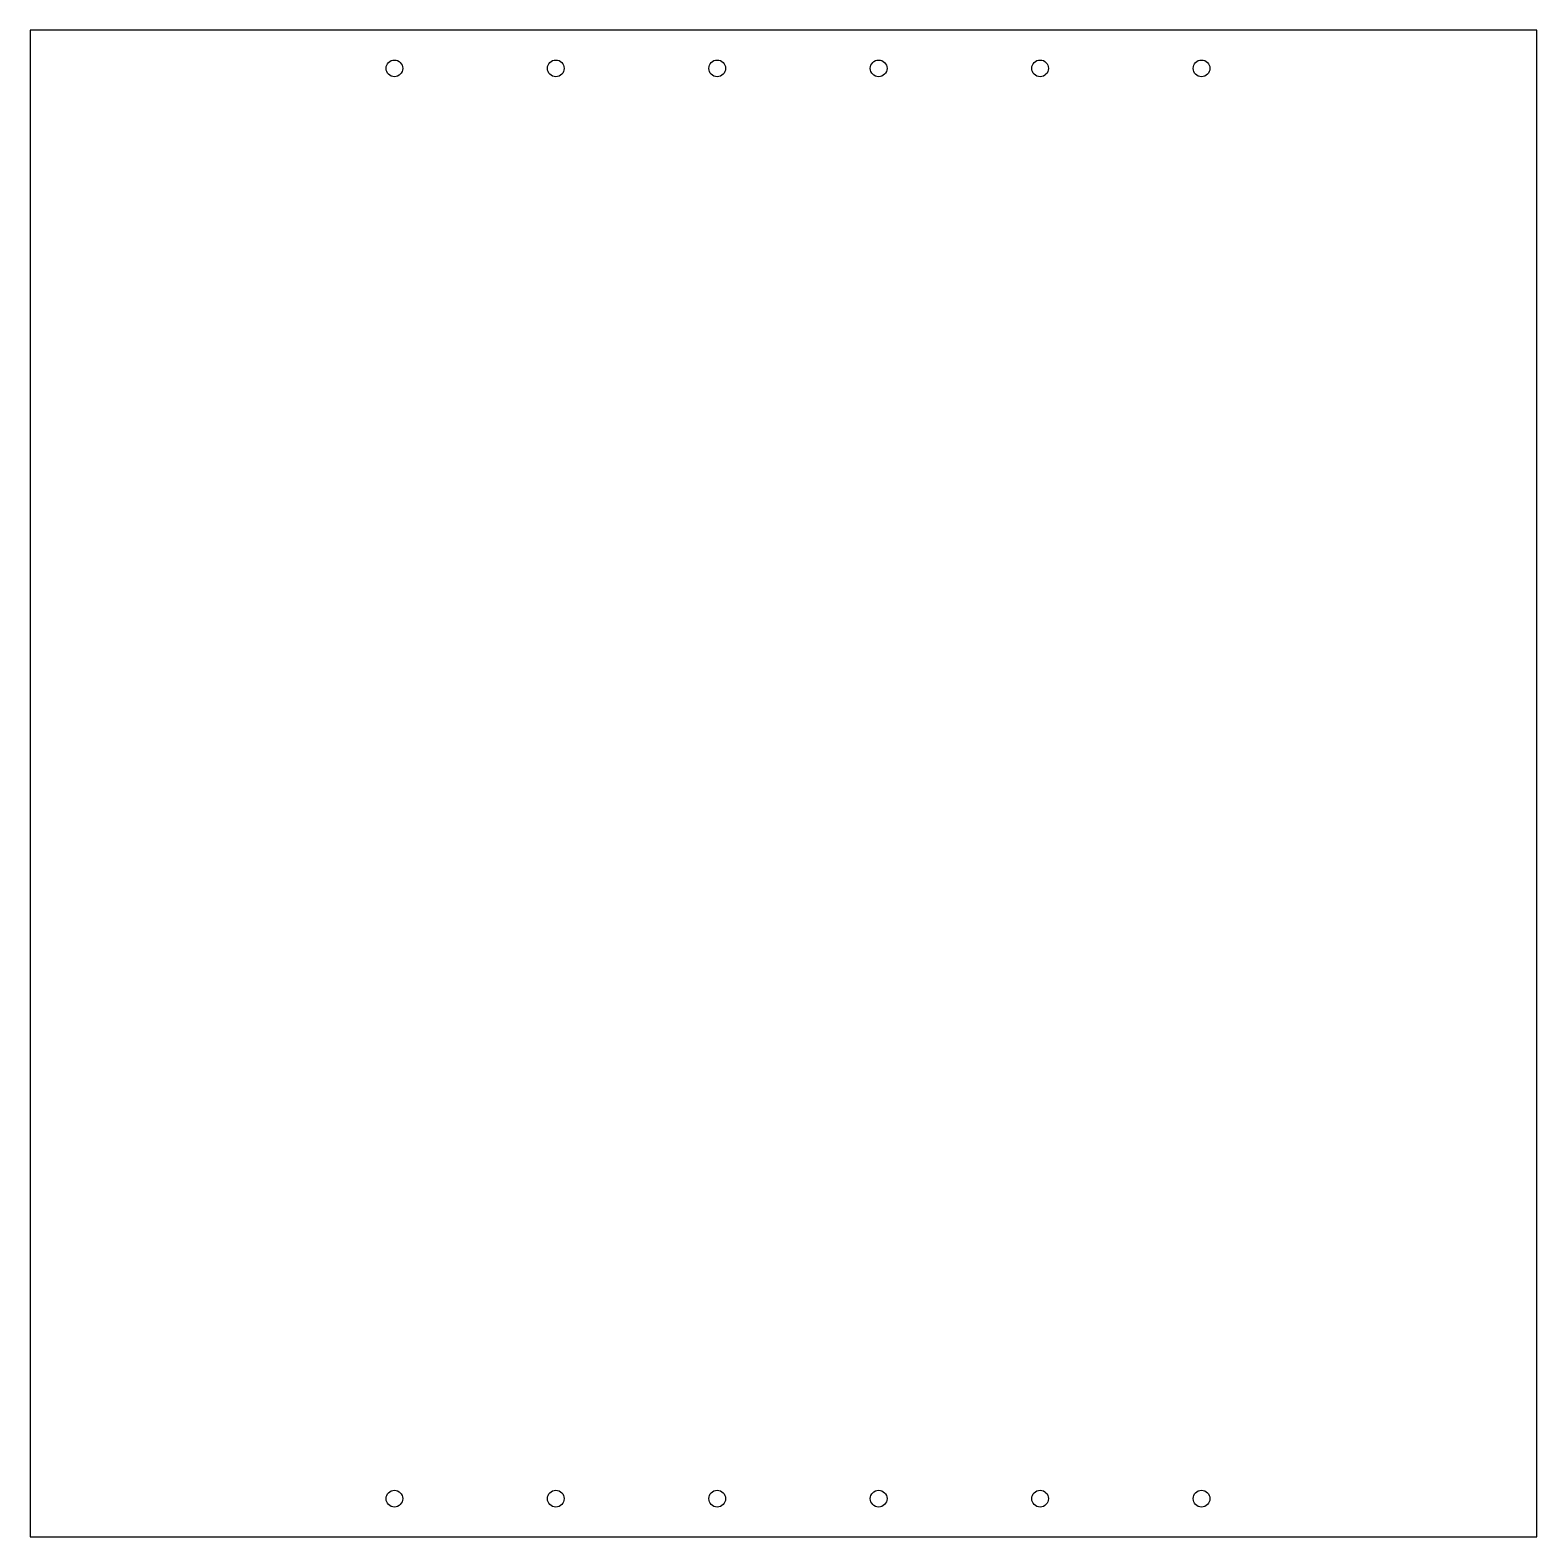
# Model space of a CAD drawing. Header units: millimetres. Extents: x 5052 to 5332, y 2524 to 2804.
import ezdxf

# ---------------------------------------------------------------- set-up
doc = ezdxf.new("R2010")
doc.units = ezdxf.units.MM

msp = doc.modelspace()

# ---------------------------------------------------------------- linework, layer by layer
msp.add_lwpolyline([(5052.02, 2523.97), (5332.02, 2523.97), (5332.02, 2803.97), (5052.02, 2803.97)], close=True)
for centre in [(5119.7, 2796.87), (5149.7, 2796.87), (5179.7, 2796.87), (5209.7, 2796.87), (5239.7, 2796.87), (5269.7, 2796.87), (5119.7, 2531.07), (5149.7, 2531.07), (5179.7, 2531.07), (5209.7, 2531.07), (5239.7, 2531.07), (5269.7, 2531.07)]:
    msp.add_circle(centre, 1.55)

doc.saveas('drawing.dxf')
